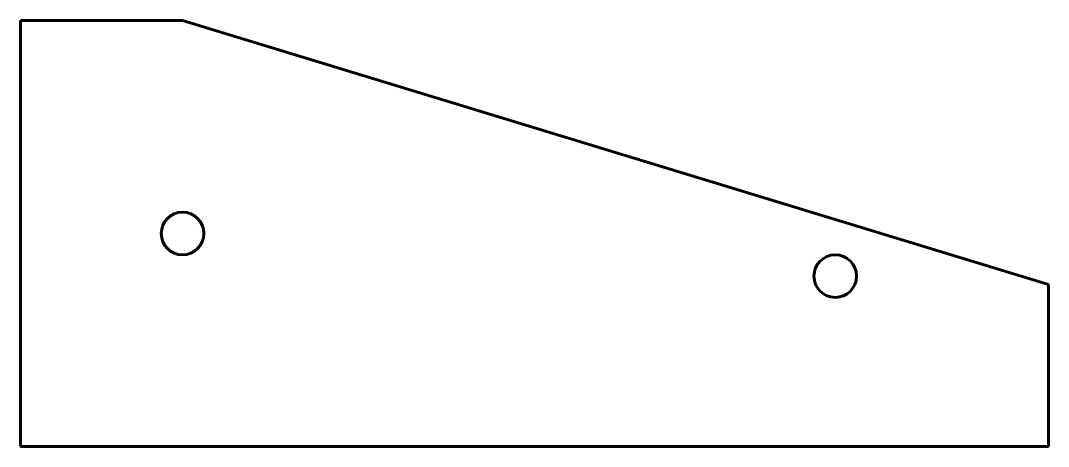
# Model space of a CAD drawing. Header units: millimetres. Extents: x 0 to 482, y 0 to 200.
import ezdxf

# ---------------------------------------------------------------- set-up
doc = ezdxf.new("R2010")
doc.units = ezdxf.units.MM
doc.linetypes.add('K5LT_BASIC', pattern=[0])
doc.layers.add('Системный слой', color=7, linetype='Continuous')

msp = doc.modelspace()

# ---------------------------------------------------------------- linework, layer by layer
at = {"layer": 'Системный слой', "color": 150, "linetype": 'K5LT_BASIC', "lineweight": 60, "true_color": 0x0080ff}
for p, q in [((0, 200), (76, 200)), ((0, 0), (0, 200)), ((76, 200), (482.2, 76)), ((482.2, 76), (482.2, 0)), ((482.2, 0), (0, 0))]:
    msp.add_line(p, q, dxfattribs=at)
for centre in [(76, 100), (382.2, 80)]:
    msp.add_circle(centre, 10, dxfattribs=at)

doc.saveas('drawing.dxf')
